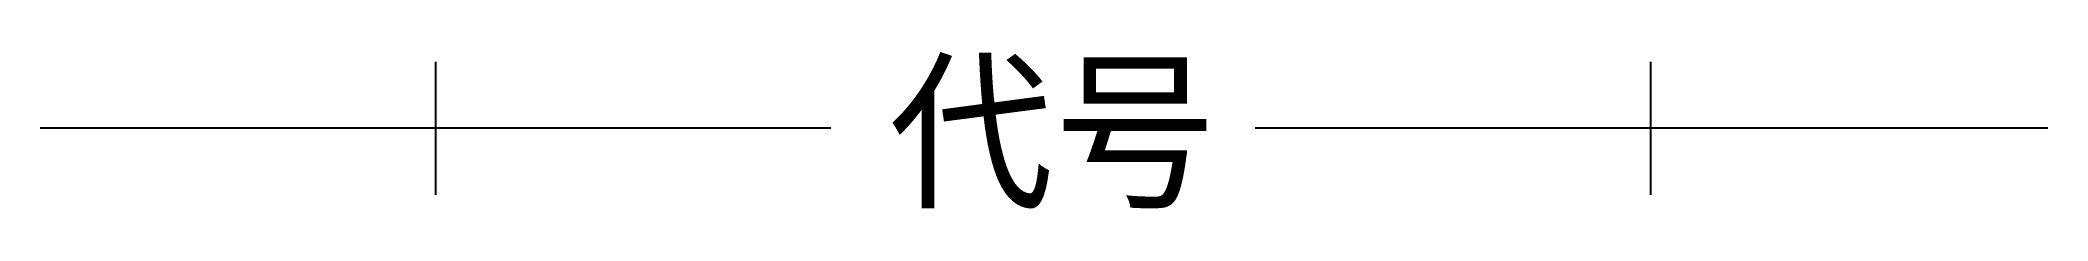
# Model space of a CAD drawing. Header units: metres. Extents: x 9.3 to 41.1, y 15.2 to 17.7.
import ezdxf

# ---------------------------------------------------------------- set-up
doc = ezdxf.new("R2010")
doc.units = ezdxf.units.M

msp = doc.modelspace()

# ---------------------------------------------------------------- linework, layer by layer
for p, q in [((15.54, 17.51), (15.54, 15.4)), ((34.78, 17.51), (34.78, 15.4))]:
    msp.add_line(p, q)
for points in [[(9.28, 16.46), (21.8, 16.46)], [(28.52, 16.46), (41.07, 16.46)]]:
    msp.add_lwpolyline(points)

# ---------------------------------------------------------------- texts
msp.add_text('代号', height=2).set_placement((22.72, 15.4))

doc.saveas('drawing.dxf')
